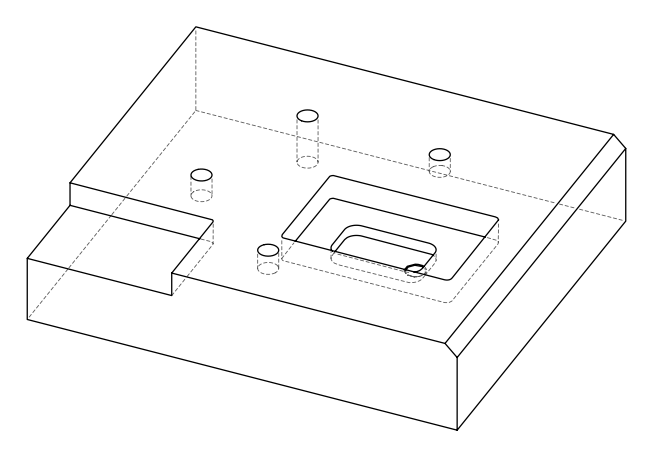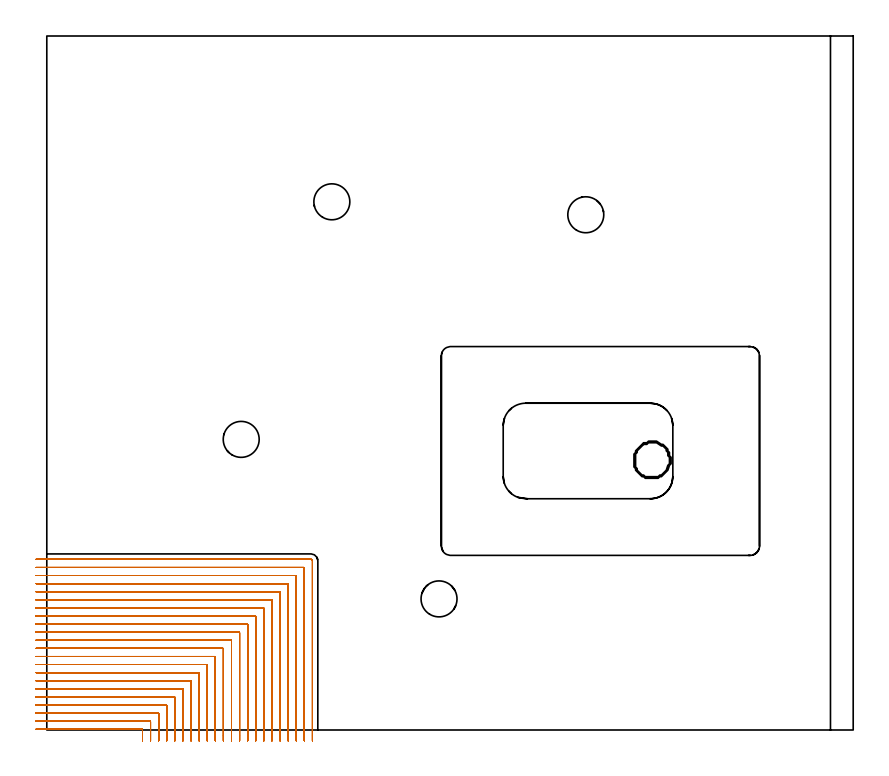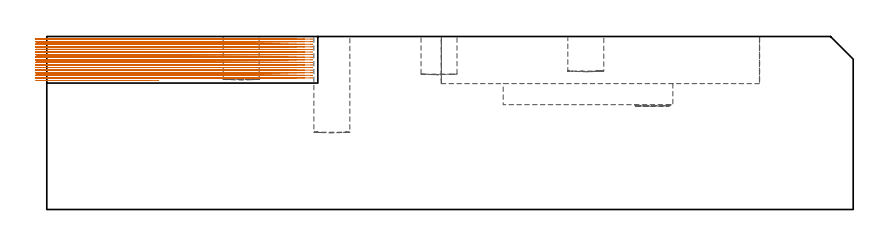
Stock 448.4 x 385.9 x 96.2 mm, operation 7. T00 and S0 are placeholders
(PLAN: 9 operations, 4 tool changes, 218.3 min)
(1 INDEXABLE_INSERT_DRILL_BLIND_HOLE_FROM_SOLID | STEP1POCKET | NXT0302_011 | 0.09 min | 6073 mm3)
(2 INDEXABLE_INSERT_DRILL_BLIND_HOLE_FROM_SOLID_1 | STEP1POCKET_1 | NXT0302_011 | 0.22 min | 16738 mm3)
(3 INDEXABLE_INSERT_DRILL_BLIND_HOLE_FROM_SOLID_2 | STEP1POCKET_2 | NXT0302_011 | 0.11 min | 7517 mm3)
(4 INDEXABLE_INSERT_DRILL_BLIND_HOLE_FROM_SOLID_3 | STEP1POCKET_3 | NXT0302_011 | 0.09 min | 6605 mm3)
(5 INDEXABLE_INSERT_DRILL_BLIND_HOLE_FROM_SOLID_4 | STEP1POCKET_4 | NXT0302_011 | 0.02 min | 12127 mm3)
(6 AREA_MILL | FG_CHAMFER_SURFACE | UGT0205_001 | 15.67 min | 30631 mm3)
(7 MILL_CORNER_NOTCH_RECTANGULAR | CORNER_NOTCH_RECTANGULAR | NXT0201_008 | Follow Part, ap 1.5, ae 75% | 138.09 min | 382063 mm3)
(8 MILL_RECTANGULAR_POCKET | POCKET_RECTANGULAR_STRAIGHT | NXT0201_013 | Follow Part, ap 2.5, ae 75% | 61.75 min | 529369 mm3)
(9 MILL_RECTANGULAR_POCKET_1 | POCKET_RECTANGULAR_STRAIGHT_1 | UGT0201_106 | Follow Part, ap 6, ae 75% | 2.29 min | 53357 mm3)
(TOOL NXT0302_011 | Index. Insert Drill 20mm [880-D2000L25-05] | D20 PA176 FL100 Z2)
(TOOL UGT0205_001 | Chamfer Mill 20 x 3 x 45 deg. | D20 FL50 Z2)
(TOOL NXT0201_008 | ENDMILL 6mm [2P460-0600-NA 1630] | D6 FL26 Z6)
(TOOL NXT0201_013 | ENDMILL 10mm | D10 FL30 Z4)
(TOOL UGT0201_106 | End Mill 24 mm | D24 FL25 Z2)
(OP 7 MILL_CORNER_NOTCH_RECTANGULAR, part 1 of 2)
G17 G21 G94 G90
T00 M6
G54
G17 G0 G90 X53.2 Y-6. S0 M3
G43 Z106.2 H1
Z94.761
G94 G1 Y-3. F250.
Y0.106 F500.
G3 X52.906 Y0.4 R0.3
G1 X-3.
X-6. F250.
G0 Z106.2
X57.7 Y-6.
Z94.761
G1 Y-3.
Y4.606 F500.
G3 X57.406 Y4.9 R0.3
G1 X-3.
X-6. F250.
G0 Z106.2
X62.2 Y-6.
Z94.761
G1 Y-3.
Y9.106 F500.
G3 X61.906 Y9.4 R0.3
G1 X-3.
X-6. F250.
G0 Z106.2
X66.7 Y-6.
Z94.761
G1 Y-3.
Y13.606 F500.
G3 X66.406 Y13.9 R0.3
G1 X-3.
X-6. F250.
G0 Z106.2
X71.2 Y-6.
Z94.761
G1 Y-3.
Y18.106 F500.
G3 X70.906 Y18.4 R0.3
G1 X-3.
X-6. F250.
G0 Z106.2
X75.7 Y-6.
Z94.761
G1 Y-3.
Y22.605 F500.
G3 X75.405 Y22.9 R0.3
G1 X-3.
X-6. F250.
G0 Z106.2
X80.2 Y-6.
Z94.761
G1 Y-3.
Y27.105 F500.
G3 X79.905 Y27.4 R0.3
G1 X-3.
X-6. F250.
G0 Z106.2
X84.7 Y-6.
Z94.761
G1 Y-3.
Y31.605 F500.
G3 X84.405 Y31.9 R0.3
G1 X-3.
X-6. F250.
G0 Z106.2
X89.2 Y-6.
Z94.761
G1 Y-3.
Y36.105 F500.
G3 X88.905 Y36.4 R0.3
G1 X-3.
X-6. F250.
G0 Z106.2
X93.7 Y-6.
Z94.761
G1 Y-3.
Y40.605 F500.
G3 X93.405 Y40.9 R0.3
G1 X-3.
X-6. F250.
G0 Z106.2
X98.2 Y-6.
Z94.761
G1 Y-3.
Y45.105 F500.
G3 X97.905 Y45.4 R0.3
G1 X-3.
X-6. F250.
G0 Z106.2
X102.7 Y-6.
Z94.761
G1 Y-3.
Y49.604 F500.
G3 X102.404 Y49.9 R0.3
G1 X-3.
X-6. F250.
G0 Z106.2
X107.2 Y-6.
Z94.761
G1 Y-3.
Y54.104 F500.
G3 X106.904 Y54.4 R0.3
G1 X-3.
X-6. F250.
G0 Z106.2
X111.7 Y-6.
Z94.761
G1 Y-3.
Y58.604 F500.
G3 X111.404 Y58.9 R0.3
G1 X-3.
X-6. F250.
G0 Z106.2
X116.2 Y-6.
Z94.761
G1 Y-3.
Y63.104 F500.
G3 X115.904 Y63.4 R0.3
G1 X-3.
X-6. F250.
G0 Z106.2
X120.7 Y-6.
Z94.761
G1 Y-3.
Y67.604 F500.
G3 X120.404 Y67.9 R0.3
G1 X-3.
X-6. F250.
G0 Z106.2
X125.2 Y-6.
Z94.761
G1 Y-3.
Y72.103 F500.
G3 X124.903 Y72.4 R0.3
G1 X-3.
X-6. F250.
G0 Z106.2
X129.7 Y-6.
Z94.761
G1 Y-3.
Y76.603 F500.
G3 X129.403 Y76.9 R0.3
G1 X-3.
X-6. F250.
G0 Z106.2
X134.2 Y-6.
Z94.761
G1 Y-3.
Y81.103 F500.
G3 X133.903 Y81.4 R0.3
G1 X-3.
X-6. F250.
G0 Z106.2
X138.7 Y-6.
Z94.761
G1 Y-3.
Y85.603 F500.
G3 X138.403 Y85.9 R0.3
G1 X-3.
X-6. F250.
G0 Z106.2
X143.2 Y-6.
Z94.761
G1 Y-3.
Y90.103 F500.
G3 X142.903 Y90.4 R0.3
G1 X-3.
X-6. F250.
G0 Z106.2
X147.7 Y-6.
Z94.761
G1 Y-3.
Y94.1 F500.
G3 X146.9 Y94.9 R0.8
G1 X-3.
X-6. F250.
G0 Z106.2
X53.2 Y-6.
Z93.322
G1 Y-3.
Y0.106 F500.
G3 X52.906 Y0.4 R0.3
G1 X-3.
X-6. F250.
G0 Z106.2
X57.7 Y-6.
Z93.322
G1 Y-3.
Y4.606 F500.
G3 X57.406 Y4.9 R0.3
G1 X-3.
X-6. F250.
G0 Z106.2
X62.2 Y-6.
Z93.322
G1 Y-3.
Y9.106 F500.
G3 X61.906 Y9.4 R0.3
G1 X-3.
X-6. F250.
G0 Z106.2
X66.7 Y-6.
Z93.322
G1 Y-3.
Y13.606 F500.
G3 X66.406 Y13.9 R0.3
G1 X-3.
X-6. F250.
G0 Z106.2
X71.2 Y-6.
Z93.322
G1 Y-3.
Y18.106 F500.
G3 X70.906 Y18.4 R0.3
G1 X-3.
X-6. F250.
G0 Z106.2
X75.7 Y-6.
Z93.322
G1 Y-3.
Y22.605 F500.
G3 X75.405 Y22.9 R0.3
G1 X-3.
X-6. F250.
G0 Z106.2
X80.2 Y-6.
Z93.322
G1 Y-3.
Y27.105 F500.
G3 X79.905 Y27.4 R0.3
G1 X-3.
X-6. F250.
G0 Z106.2
X84.7 Y-6.
Z93.322
G1 Y-3.
Y31.605 F500.
G3 X84.405 Y31.9 R0.3
G1 X-3.
X-6. F250.
G0 Z106.2
X89.2 Y-6.
Z93.322
G1 Y-3.
Y36.105 F500.
G3 X88.905 Y36.4 R0.3
G1 X-3.
X-6. F250.
G0 Z106.2
X93.7 Y-6.
Z93.322
G1 Y-3.
Y40.605 F500.
G3 X93.405 Y40.9 R0.3
G1 X-3.
X-6. F250.
G0 Z106.2
X98.2 Y-6.
Z93.322
G1 Y-3.
Y45.105 F500.
G3 X97.905 Y45.4 R0.3
G1 X-3.
X-6. F250.
G0 Z106.2
X102.7 Y-6.
Z93.322
G1 Y-3.
Y49.604 F500.
G3 X102.404 Y49.9 R0.3
G1 X-3.
X-6. F250.
G0 Z106.2
X107.2 Y-6.
Z93.322
G1 Y-3.
Y54.104 F500.
G3 X106.904 Y54.4 R0.3
G1 X-3.
X-6. F250.
G0 Z106.2
X111.7 Y-6.
Z93.322
G1 Y-3.
Y58.604 F500.
G3 X111.404 Y58.9 R0.3
G1 X-3.
X-6. F250.
G0 Z106.2
X116.2 Y-6.
Z93.322
G1 Y-3.
Y63.104 F500.
G3 X115.904 Y63.4 R0.3
G1 X-3.
X-6. F250.
G0 Z106.2
X120.7 Y-6.
Z93.322
G1 Y-3.
Y67.604 F500.
G3 X120.404 Y67.9 R0.3
G1 X-3.
X-6. F250.
G0 Z106.2
X125.2 Y-6.
Z93.322
G1 Y-3.
Y72.103 F500.
G3 X124.903 Y72.4 R0.3
G1 X-3.
X-6. F250.
G0 Z106.2
X129.7 Y-6.
Z93.322
G1 Y-3.
Y76.603 F500.
G3 X129.403 Y76.9 R0.3
G1 X-3.
X-6. F250.
G0 Z106.2
X134.2 Y-6.
Z93.322
G1 Y-3.
Y81.103 F500.
G3 X133.903 Y81.4 R0.3
G1 X-3.
X-6. F250.
G0 Z106.2
X138.7 Y-6.
Z93.322
G1 Y-3.
Y85.603 F500.
G3 X138.403 Y85.9 R0.3
G1 X-3.
X-6. F250.
G0 Z106.2
X143.2 Y-6.
Z93.322
G1 Y-3.
Y90.103 F500.
G3 X142.903 Y90.4 R0.3
G1 X-3.
X-6. F250.
G0 Z106.2
X147.7 Y-6.
Z93.322
G1 Y-3.
Y94.1 F500.
G3 X146.9 Y94.9 R0.8
G1 X-3.
X-6. F250.
G0 Z106.2
X53.2 Y-6.
Z91.883
G1 Y-3.
Y0.106 F500.
G3 X52.906 Y0.4 R0.3
G1 X-3.
X-6. F250.
G0 Z106.2
X57.7 Y-6.
Z91.883
G1 Y-3.
Y4.606 F500.
G3 X57.406 Y4.9 R0.3
G1 X-3.
X-6. F250.
G0 Z106.2
X62.2 Y-6.
Z91.883
G1 Y-3.
Y9.106 F500.
G3 X61.906 Y9.4 R0.3
G1 X-3.
X-6. F250.
G0 Z106.2
X66.7 Y-6.
Z91.883
G1 Y-3.
Y13.606 F500.
G3 X66.406 Y13.9 R0.3
G1 X-3.
X-6. F250.
G0 Z106.2
X71.2 Y-6.
Z91.883
G1 Y-3.
Y18.106 F500.
G3 X70.906 Y18.4 R0.3
G1 X-3.
X-6. F250.
G0 Z106.2
X75.7 Y-6.
Z91.883
G1 Y-3.
Y22.605 F500.
G3 X75.405 Y22.9 R0.3
G1 X-3.
X-6. F250.
G0 Z106.2
X80.2 Y-6.
Z91.883
G1 Y-3.
Y27.105 F500.
G3 X79.905 Y27.4 R0.3
G1 X-3.
X-6. F250.
G0 Z106.2
X84.7 Y-6.
Z91.883
G1 Y-3.
Y31.605 F500.
G3 X84.405 Y31.9 R0.3
G1 X-3.
X-6. F250.
G0 Z106.2
X89.2 Y-6.
Z91.883
G1 Y-3.
Y36.105 F500.
G3 X88.905 Y36.4 R0.3
G1 X-3.
X-6. F250.
G0 Z106.2
X93.7 Y-6.
Z91.883
G1 Y-3.
Y40.605 F500.
G3 X93.405 Y40.9 R0.3
G1 X-3.
X-6. F250.
G0 Z106.2
X98.2 Y-6.
Z91.883
G1 Y-3.
Y45.105 F500.
G3 X97.905 Y45.4 R0.3
G1 X-3.
X-6. F250.
G0 Z106.2
X102.7 Y-6.
Z91.883
G1 Y-3.
Y49.604 F500.
G3 X102.404 Y49.9 R0.3
G1 X-3.
X-6. F250.
G0 Z106.2
X107.2 Y-6.
Z91.883
G1 Y-3.
Y54.104 F500.
G3 X106.904 Y54.4 R0.3
G1 X-3.
X-6. F250.
G0 Z106.2
X111.7 Y-6.
Z91.883
G1 Y-3.
Y58.604 F500.
G3 X111.404 Y58.9 R0.3
G1 X-3.
X-6. F250.
G0 Z106.2
X116.2 Y-6.
Z91.883
G1 Y-3.
Y63.104 F500.
G3 X115.904 Y63.4 R0.3
G1 X-3.
X-6. F250.
G0 Z106.2
X120.7 Y-6.
Z91.883
G1 Y-3.
Y67.604 F500.
G3 X120.404 Y67.9 R0.3
G1 X-3.
X-6. F250.
G0 Z106.2
X125.2 Y-6.
Z91.883
G1 Y-3.
Y72.103 F500.
G3 X124.903 Y72.4 R0.3
G1 X-3.
X-6. F250.
G0 Z106.2
X129.7 Y-6.
Z91.883
G1 Y-3.
Y76.603 F500.
G3 X129.403 Y76.9 R0.3
G1 X-3.
X-6. F250.
G0 Z106.2
X134.2 Y-6.
Z91.883
G1 Y-3.
Y81.103 F500.
G3 X133.903 Y81.4 R0.3
G1 X-3.
X-6. F250.
G0 Z106.2
X138.7 Y-6.
Z91.883
G1 Y-3.
Y85.603 F500.
G3 X138.403 Y85.9 R0.3
G1 X-3.
X-6. F250.
G0 Z106.2
X143.2 Y-6.
Z91.883
G1 Y-3.
Y90.103 F500.
G3 X142.903 Y90.4 R0.3
G1 X-3.
X-6. F250.
G0 Z106.2
X147.7 Y-6.
Z91.883
G1 Y-3.
Y94.1 F500.
G3 X146.9 Y94.9 R0.8
G1 X-3.
X-6. F250.
G0 Z106.2
X53.2 Y-6.
Z90.444
G1 Y-3.
Y0.106 F500.
G3 X52.906 Y0.4 R0.3
G1 X-3.
X-6. F250.
G0 Z106.2
X57.7 Y-6.
Z90.444
G1 Y-3.
Y4.606 F500.
G3 X57.406 Y4.9 R0.3
G1 X-3.
X-6. F250.
G0 Z106.2
X62.2 Y-6.
Z90.444
G1 Y-3.
Y9.106 F500.
G3 X61.906 Y9.4 R0.3
G1 X-3.
X-6. F250.
G0 Z106.2
X66.7 Y-6.
Z90.444
G1 Y-3.
Y13.606 F500.
G3 X66.406 Y13.9 R0.3
G1 X-3.
X-6. F250.
G0 Z106.2
X71.2 Y-6.
Z90.444
G1 Y-3.
Y18.106 F500.
G3 X70.906 Y18.4 R0.3
G1 X-3.
X-6. F250.
G0 Z106.2
X75.7 Y-6.
Z90.444
G1 Y-3.
Y22.605 F500.
G3 X75.405 Y22.9 R0.3
G1 X-3.
X-6. F250.
G0 Z106.2
X80.2 Y-6.
Z90.444
G1 Y-3.
Y27.105 F500.
G3 X79.905 Y27.4 R0.3
G1 X-3.
X-6. F250.
G0 Z106.2
X84.7 Y-6.
Z90.444
G1 Y-3.
Y31.605 F500.
G3 X84.405 Y31.9 R0.3
G1 X-3.
X-6. F250.
G0 Z106.2
X89.2 Y-6.
Z90.444
G1 Y-3.
Y36.105 F500.
G3 X88.905 Y36.4 R0.3
G1 X-3.
X-6. F250.
G0 Z106.2
X93.7 Y-6.
Z90.444
G1 Y-3.
Y40.605 F500.
G3 X93.405 Y40.9 R0.3
G1 X-3.
X-6. F250.
G0 Z106.2
X98.2 Y-6.
Z90.444
G1 Y-3.
Y45.105 F500.
G3 X97.905 Y45.4 R0.3
G1 X-3.
X-6. F250.
G0 Z106.2
X102.7 Y-6.
Z90.444
G1 Y-3.
Y49.604 F500.
G3 X102.404 Y49.9 R0.3
G1 X-3.
X-6. F250.
G0 Z106.2
X107.2 Y-6.
Z90.444
G1 Y-3.
Y54.104 F500.
G3 X106.904 Y54.4 R0.3
G1 X-3.
X-6. F250.
G0 Z106.2
X111.7 Y-6.
Z90.444
G1 Y-3.
Y58.604 F500.
G3 X111.404 Y58.9 R0.3
G1 X-3.
X-6. F250.
G0 Z106.2
X116.2 Y-6.
Z90.444
G1 Y-3.
Y63.104 F500.
G3 X115.904 Y63.4 R0.3
G1 X-3.
X-6. F250.
G0 Z106.2
X120.7 Y-6.
Z90.444
G1 Y-3.
Y67.604 F500.
G3 X120.404 Y67.9 R0.3
G1 X-3.
X-6. F250.
G0 Z106.2
X125.2 Y-6.
Z90.444
G1 Y-3.
Y72.103 F500.
G3 X124.903 Y72.4 R0.3
G1 X-3.
X-6. F250.
G0 Z106.2
X129.7 Y-6.
Z90.444
G1 Y-3.
Y76.603 F500.
G3 X129.403 Y76.9 R0.3
G1 X-3.
X-6. F250.
G0 Z106.2
X134.2 Y-6.
Z90.444
G1 Y-3.
Y81.103 F500.
G3 X133.903 Y81.4 R0.3
G1 X-3.
X-6. F250.
G0 Z106.2
X138.7 Y-6.
Z90.444
G1 Y-3.
Y85.603 F500.
G3 X138.403 Y85.9 R0.3
G1 X-3.
X-6. F250.
G0 Z106.2
X143.2 Y-6.
Z90.444
G1 Y-3.
Y90.103 F500.
G3 X142.903 Y90.4 R0.3
G1 X-3.
X-6. F250.
G0 Z106.2
X147.7 Y-6.
Z90.444
G1 Y-3.
Y94.1 F500.
G3 X146.9 Y94.9 R0.8
G1 X-3.
X-6. F250.
G0 Z106.2
X53.2 Y-6.
Z89.005
G1 Y-3.
Y0.106 F500.
G3 X52.906 Y0.4 R0.3
G1 X-3.
X-6. F250.
G0 Z106.2
X57.7 Y-6.
Z89.005
G1 Y-3.
Y4.606 F500.
G3 X57.406 Y4.9 R0.3
G1 X-3.
X-6. F250.
G0 Z106.2
X62.2 Y-6.
Z89.005
G1 Y-3.
Y9.106 F500.
G3 X61.906 Y9.4 R0.3
G1 X-3.
X-6. F250.
G0 Z106.2
X66.7 Y-6.
Z89.005
G1 Y-3.
Y13.606 F500.
G3 X66.406 Y13.9 R0.3
G1 X-3.
X-6. F250.
G0 Z106.2
X71.2 Y-6.
Z89.005
G1 Y-3.
Y18.106 F500.
G3 X70.906 Y18.4 R0.3
G1 X-3.
X-6. F250.
G0 Z106.2
X75.7 Y-6.
Z89.005
G1 Y-3.
Y22.605 F500.
G3 X75.405 Y22.9 R0.3
G1 X-3.
X-6. F250.
G0 Z106.2
X80.2 Y-6.
Z89.005
G1 Y-3.
Y27.105 F500.
G3 X79.905 Y27.4 R0.3
G1 X-3.
X-6. F250.
G0 Z106.2
X84.7 Y-6.
Z89.005
G1 Y-3.
Y31.605 F500.
G3 X84.405 Y31.9 R0.3
G1 X-3.
X-6. F250.
G0 Z106.2
X89.2 Y-6.
Z89.005
G1 Y-3.
Y36.105 F500.
G3 X88.905 Y36.4 R0.3
G1 X-3.
X-6. F250.
G0 Z106.2
X93.7 Y-6.
Z89.005
G1 Y-3.
Y40.605 F500.
G3 X93.405 Y40.9 R0.3
G1 X-3.
X-6. F250.
G0 Z106.2
X98.2 Y-6.
Z89.005
G1 Y-3.
Y45.105 F500.
G3 X97.905 Y45.4 R0.3
G1 X-3.
X-6. F250.
G0 Z106.2
X102.7 Y-6.
Z89.005
G1 Y-3.
Y49.604 F500.
G3 X102.404 Y49.9 R0.3
G1 X-3.
X-6. F250.
G0 Z106.2
X107.2 Y-6.
Z89.005
G1 Y-3.
Y54.104 F500.
G3 X106.904 Y54.4 R0.3
G1 X-3.
X-6. F250.
G0 Z106.2
X111.7 Y-6.
Z89.005
G1 Y-3.
Y58.604 F500.
G3 X111.404 Y58.9 R0.3
G1 X-3.
X-6. F250.
G0 Z106.2
X116.2 Y-6.
Z89.005
G1 Y-3.
Y63.104 F500.
G3 X115.904 Y63.4 R0.3
G1 X-3.
X-6. F250.
G0 Z106.2
X120.7 Y-6.
Z89.005
G1 Y-3.
Y67.604 F500.
G3 X120.404 Y67.9 R0.3
G1 X-3.
X-6. F250.
G0 Z106.2
X125.2 Y-6.
Z89.005
G1 Y-3.
Y72.103 F500.
G3 X124.903 Y72.4 R0.3
G1 X-3.
X-6. F250.
G0 Z106.2
X129.7 Y-6.
Z89.005
G1 Y-3.
Y76.603 F500.
G3 X129.403 Y76.9 R0.3
G1 X-3.
X-6. F250.
G0 Z106.2
X134.2 Y-6.
Z89.005
G1 Y-3.
Y81.103 F500.
G3 X133.903 Y81.4 R0.3
G1 X-3.
X-6. F250.
G0 Z106.2
X138.7 Y-6.
Z89.005
G1 Y-3.
Y85.603 F500.
G3 X138.403 Y85.9 R0.3
G1 X-3.
X-6. F250.
G0 Z106.2
X143.2 Y-6.
Z89.005
G1 Y-3.
Y90.103 F500.
G3 X142.903 Y90.4 R0.3
G1 X-3.
X-6. F250.
G0 Z106.2
X147.7 Y-6.
Z89.005
G1 Y-3.
Y94.1 F500.
G3 X146.9 Y94.9 R0.8
G1 X-3.
X-6. F250.
G0 Z106.2
X53.2 Y-6.
Z87.567
G1 Y-3.
Y0.106 F500.
G3 X52.906 Y0.4 R0.3
G1 X-3.
X-6. F250.
G0 Z106.2
X57.7 Y-6.
Z87.567
G1 Y-3.
Y4.606 F500.
G3 X57.406 Y4.9 R0.3
G1 X-3.
X-6. F250.
G0 Z106.2
X62.2 Y-6.
Z87.567
G1 Y-3.
Y9.106 F500.
G3 X61.906 Y9.4 R0.3
G1 X-3.
X-6. F250.
G0 Z106.2
X66.7 Y-6.
Z87.567
G1 Y-3.
Y13.606 F500.
G3 X66.406 Y13.9 R0.3
G1 X-3.
X-6. F250.
G0 Z106.2
X71.2 Y-6.
Z87.567
G1 Y-3.
Y18.106 F500.
G3 X70.906 Y18.4 R0.3
G1 X-3.
X-6. F250.
G0 Z106.2
X75.7 Y-6.
Z87.567
G1 Y-3.
Y22.605 F500.
G3 X75.405 Y22.9 R0.3
G1 X-3.
X-6. F250.
G0 Z106.2
X80.2 Y-6.
Z87.567
G1 Y-3.
Y27.105 F500.
G3 X79.905 Y27.4 R0.3
G1 X-3.
X-6. F250.
G0 Z106.2
X84.7 Y-6.
Z87.567
G1 Y-3.
Y31.605 F500.
G3 X84.405 Y31.9 R0.3
G1 X-3.
X-6. F250.
G0 Z106.2
X89.2 Y-6.
Z87.567
G1 Y-3.
Y36.105 F500.
G3 X88.905 Y36.4 R0.3
G1 X-3.
X-6. F250.
G0 Z106.2
X93.7 Y-6.
Z87.567
G1 Y-3.
Y40.605 F500.
G3 X93.405 Y40.9 R0.3
G1 X-3.
X-6. F250.
G0 Z106.2
X98.2 Y-6.
Z87.567
G1 Y-3.
Y45.105 F500.
G3 X97.905 Y45.4 R0.3
G1 X-3.
X-6. F250.
G0 Z106.2
X102.7 Y-6.
Z87.567
G1 Y-3.
Y49.604 F500.
G3 X102.404 Y49.9 R0.3
G1 X-3.
X-6. F250.
G0 Z106.2
X107.2 Y-6.
Z87.567
G1 Y-3.
Y54.104 F500.
G3 X106.904 Y54.4 R0.3
G1 X-3.
X-6. F250.
G0 Z106.2
X111.7 Y-6.
Z87.567
G1 Y-3.
Y58.604 F500.
G3 X111.404 Y58.9 R0.3
G1 X-3.
X-6. F250.
G0 Z106.2
X116.2 Y-6.
Z87.567
G1 Y-3.
Y63.104 F500.
G3 X115.904 Y63.4 R0.3
G1 X-3.
X-6. F250.
G0 Z106.2
X120.7 Y-6.
Z87.567
G1 Y-3.
Y67.604 F500.
G3 X120.404 Y67.9 R0.3
G1 X-3.
X-6. F250.
G0 Z106.2
X125.2 Y-6.
Z87.567
G1 Y-3.
Y72.103 F500.
G3 X124.903 Y72.4 R0.3
G1 X-3.
X-6. F250.
G0 Z106.2
X129.7 Y-6.
Z87.567
G1 Y-3.
Y76.603 F500.
G3 X129.403 Y76.9 R0.3
G1 X-3.
X-6. F250.
G0 Z106.2
X134.2 Y-6.
Z87.567
G1 Y-3.
Y81.103 F500.
G3 X133.903 Y81.4 R0.3
G1 X-3.
X-6. F250.
G0 Z106.2
X138.7 Y-6.
Z87.567
G1 Y-3.
Y85.603 F500.
G3 X138.403 Y85.9 R0.3
G1 X-3.
X-6. F250.
G0 Z106.2
X143.2 Y-6.
Z87.567
G1 Y-3.
Y90.103 F500.
G3 X142.903 Y90.4 R0.3
G1 X-3.
X-6. F250.
G0 Z106.2
X147.7 Y-6.
Z87.567
G1 Y-3.
Y94.1 F500.
G3 X146.9 Y94.9 R0.8
G1 X-3.
X-6. F250.
G0 Z106.2
X53.2 Y-6.
Z86.128
G1 Y-3.
Y0.106 F500.
G3 X52.906 Y0.4 R0.3
G1 X-3.
X-6. F250.
G0 Z106.2
X57.7 Y-6.
Z86.128
G1 Y-3.
Y4.606 F500.
G3 X57.406 Y4.9 R0.3
G1 X-3.
X-6. F250.
G0 Z106.2
X62.2 Y-6.
Z86.128
G1 Y-3.
Y9.106 F500.
G3 X61.906 Y9.4 R0.3
G1 X-3.
X-6. F250.
G0 Z106.2
X66.7 Y-6.
Z86.128
G1 Y-3.
Y13.606 F500.
G3 X66.406 Y13.9 R0.3
G1 X-3.
X-6. F250.
G0 Z106.2
X71.2 Y-6.
Z86.128
G1 Y-3.
Y18.106 F500.
G3 X70.906 Y18.4 R0.3
G1 X-3.
X-6. F250.
G0 Z106.2
X75.7 Y-6.
Z86.128
G1 Y-3.
Y22.605 F500.
G3 X75.405 Y22.9 R0.3
G1 X-3.
X-6. F250.
G0 Z106.2
X80.2 Y-6.
Z86.128
G1 Y-3.
Y27.105 F500.
G3 X79.905 Y27.4 R0.3
G1 X-3.
X-6. F250.
G0 Z106.2
X84.7 Y-6.
Z86.128
G1 Y-3.
Y31.605 F500.
G3 X84.405 Y31.9 R0.3
G1 X-3.
X-6. F250.
G0 Z106.2
X89.2 Y-6.
Z86.128
G1 Y-3.
Y36.105 F500.
G3 X88.905 Y36.4 R0.3
G1 X-3.
X-6. F250.
G0 Z106.2
X93.7 Y-6.
Z86.128
G1 Y-3.
Y40.605 F500.
G3 X93.405 Y40.9 R0.3
G1 X-3.
X-6. F250.
G0 Z106.2
X98.2 Y-6.
Z86.128
G1 Y-3.
Y45.105 F500.
G3 X97.905 Y45.4 R0.3
G1 X-3.
X-6. F250.
G0 Z106.2
X102.7 Y-6.
Z86.128
G1 Y-3.
Y49.604 F500.
G3 X102.404 Y49.9 R0.3
G1 X-3.
X-6. F250.
G0 Z106.2
X107.2 Y-6.
Z86.128
G1 Y-3.
Y54.104 F500.
G3 X106.904 Y54.4 R0.3
G1 X-3.
X-6. F250.
G0 Z106.2
X111.7 Y-6.
Z86.128
G1 Y-3.
Y58.604 F500.
G3 X111.404 Y58.9 R0.3
G1 X-3.
X-6. F250.
G0 Z106.2
X116.2 Y-6.
Z86.128
G1 Y-3.
Y63.104 F500.
G3 X115.904 Y63.4 R0.3
G1 X-3.
X-6. F250.
G0 Z106.2
X120.7 Y-6.
Z86.128
G1 Y-3.
Y67.604 F500.
G3 X120.404 Y67.9 R0.3
G1 X-3.
X-6. F250.
G0 Z106.2
X125.2 Y-6.
Z86.128
G1 Y-3.
Y72.103 F500.
G3 X124.903 Y72.4 R0.3
G1 X-3.
X-6. F250.
G0 Z106.2
X129.7 Y-6.
Z86.128
G1 Y-3.
Y76.603 F500.
G3 X129.403 Y76.9 R0.3
G1 X-3.
X-6. F250.
G0 Z106.2
X134.2 Y-6.
Z86.128
G1 Y-3.
Y81.103 F500.
G3 X133.903 Y81.4 R0.3
G1 X-3.
X-6. F250.
G0 Z106.2
X138.7 Y-6.
Z86.128
G1 Y-3.
Y85.603 F500.
G3 X138.403 Y85.9 R0.3
G1 X-3.
X-6. F250.
G0 Z106.2
X143.2 Y-6.
Z86.128
G1 Y-3.
Y90.103 F500.
G3 X142.903 Y90.4 R0.3
G1 X-3.
X-6. F250.
G0 Z106.2
X147.7 Y-6.
Z86.128
G1 Y-3.
Y94.1 F500.
G3 X146.9 Y94.9 R0.8
G1 X-3.
X-6. F250.
G0 Z106.2
X53.2 Y-6.
Z84.689
G1 Y-3.
Y0.106 F500.
G3 X52.906 Y0.4 R0.3
G1 X-3.
X-6. F250.
G0 Z106.2
X57.7 Y-6.
Z84.689
G1 Y-3.
Y4.606 F500.
G3 X57.406 Y4.9 R0.3
G1 X-3.
X-6. F250.
G0 Z106.2
X62.2 Y-6.
Z84.689
G1 Y-3.
Y9.106 F500.
G3 X61.906 Y9.4 R0.3
G1 X-3.
X-6. F250.
G0 Z106.2
X66.7 Y-6.
Z84.689
G1 Y-3.
Y13.606 F500.
G3 X66.406 Y13.9 R0.3
G1 X-3.
X-6. F250.
G0 Z106.2
X71.2 Y-6.
Z84.689
G1 Y-3.
Y18.106 F500.
G3 X70.906 Y18.4 R0.3
G1 X-3.
X-6. F250.
G0 Z106.2
X75.7 Y-6.
Z84.689
G1 Y-3.
Y22.605 F500.
G3 X75.405 Y22.9 R0.3
G1 X-3.
X-6. F250.
G0 Z106.2
X80.2 Y-6.
Z84.689
G1 Y-3.
Y27.105 F500.
G3 X79.905 Y27.4 R0.3
G1 X-3.
X-6. F250.
G0 Z106.2
X84.7 Y-6.
Z84.689
G1 Y-3.
Y31.605 F500.
G3 X84.405 Y31.9 R0.3
G1 X-3.
X-6. F250.
G0 Z106.2
X89.2 Y-6.
Z84.689
G1 Y-3.
Y36.105 F500.
G3 X88.905 Y36.4 R0.3
G1 X-3.
X-6. F250.
G0 Z106.2
X93.7 Y-6.
Z84.689
G1 Y-3.
Y40.605 F500.
G3 X93.405 Y40.9 R0.3
G1 X-3.
X-6. F250.
G0 Z106.2
X98.2 Y-6.
Z84.689
G1 Y-3.
Y45.105 F500.
G3 X97.905 Y45.4 R0.3
G1 X-3.
X-6. F250.
G0 Z106.2
X102.7 Y-6.
Z84.689
G1 Y-3.
Y49.604 F500.
G3 X102.404 Y49.9 R0.3
G1 X-3.
X-6. F250.
G0 Z106.2
X107.2 Y-6.
Z84.689
G1 Y-3.
Y54.104 F500.
G3 X106.904 Y54.4 R0.3
G1 X-3.
X-6. F250.
G0 Z106.2
X111.7 Y-6.
Z84.689
G1 Y-3.
Y58.604 F500.
G3 X111.404 Y58.9 R0.3
G1 X-3.
X-6. F250.
G0 Z106.2
X116.2 Y-6.
Z84.689
G1 Y-3.
Y63.104 F500.
G3 X115.904 Y63.4 R0.3
G1 X-3.
X-6. F250.
G0 Z106.2
X120.7 Y-6.
Z84.689
G1 Y-3.
Y67.604 F500.
G3 X120.404 Y67.9 R0.3
G1 X-3.
X-6. F250.
G0 Z106.2
X125.2 Y-6.
Z84.689
G1 Y-3.
Y72.103 F500.
G3 X124.903 Y72.4 R0.3
G1 X-3.
X-6. F250.
G0 Z106.2
X129.7 Y-6.
Z84.689
G1 Y-3.
Y76.603 F500.
G3 X129.403 Y76.9 R0.3
G1 X-3.
X-6. F250.
G0 Z106.2
X134.2 Y-6.
Z84.689
G1 Y-3.
Y81.103 F500.
G3 X133.903 Y81.4 R0.3
G1 X-3.
X-6. F250.
G0 Z106.2
X138.7 Y-6.
Z84.689
G1 Y-3.
Y85.603 F500.
G3 X138.403 Y85.9 R0.3
G1 X-3.
X-6. F250.
G0 Z106.2
X143.2 Y-6.
Z84.689
G1 Y-3.
Y90.103 F500.
G3 X142.903 Y90.4 R0.3
G1 X-3.
X-6. F250.
G0 Z106.2
X147.7 Y-6.
Z84.689
G1 Y-3.
Y94.1 F500.
G3 X146.9 Y94.9 R0.8
G1 X-3.
X-6. F250.
G0 Z106.2
X53.2 Y-6.
Z83.25
G1 Y-3.
Y0.106 F500.
G3 X52.906 Y0.4 R0.3
G1 X-3.
X-6. F250.
G0 Z106.2
X57.7 Y-6.
Z83.25
G1 Y-3.
Y4.606 F500.
G3 X57.406 Y4.9 R0.3
G1 X-3.
X-6. F250.
G0 Z106.2
X62.2 Y-6.
Z83.25
G1 Y-3.
Y9.106 F500.
G3 X61.906 Y9.4 R0.3
G1 X-3.
X-6. F250.
G0 Z106.2
X66.7 Y-6.
Z83.25
G1 Y-3.
Y13.606 F500.
G3 X66.406 Y13.9 R0.3
G1 X-3.
X-6. F250.
G0 Z106.2
X71.2 Y-6.
Z83.25
G1 Y-3.
Y18.106 F500.
G3 X70.906 Y18.4 R0.3
G1 X-3.
X-6. F250.
G0 Z106.2
X75.7 Y-6.
Z83.25
G1 Y-3.
Y22.605 F500.
G3 X75.405 Y22.9 R0.3
G1 X-3.
X-6. F250.
G0 Z106.2
X80.2 Y-6.
Z83.25
G1 Y-3.
Y27.105 F500.
G3 X79.905 Y27.4 R0.3
G1 X-3.
X-6. F250.
G0 Z106.2
X84.7 Y-6.
Z83.25
G1 Y-3.
Y31.605 F500.
G3 X84.405 Y31.9 R0.3
G1 X-3.
X-6. F250.
G0 Z106.2
X89.2 Y-6.
Z83.25
G1 Y-3.
Y36.105 F500.
G3 X88.905 Y36.4 R0.3
G1 X-3.
X-6. F250.
G0 Z106.2
X93.7 Y-6.
Z83.25
G1 Y-3.
Y40.605 F500.
G3 X93.405 Y40.9 R0.3
G1 X-3.
X-6. F250.
G0 Z106.2
X98.2 Y-6.
Z83.25
G1 Y-3.
Y45.105 F500.
G3 X97.905 Y45.4 R0.3
G1 X-3.
X-6. F250.
G0 Z106.2
X102.7 Y-6.
Z83.25
G1 Y-3.
Y49.604 F500.
G3 X102.404 Y49.9 R0.3
G1 X-3.
X-6. F250.
G0 Z106.2
X107.2 Y-6.
Z83.25
G1 Y-3.
Y54.104 F500.
G3 X106.904 Y54.4 R0.3
G1 X-3.
X-6. F250.
G0 Z106.2
X111.7 Y-6.
Z83.25
G1 Y-3.
Y58.604 F500.
G3 X111.404 Y58.9 R0.3
G1 X-3.
X-6. F250.
G0 Z106.2
X116.2 Y-6.
Z83.25
G1 Y-3.
Y63.104 F500.
G3 X115.904 Y63.4 R0.3
G1 X-3.
X-6. F250.
G0 Z106.2
X120.7 Y-6.
Z83.25
G1 Y-3.
Y67.604 F500.
G3 X120.404 Y67.9 R0.3
G1 X-3.
X-6. F250.
G0 Z106.2
X125.2 Y-6.
Z83.25
G1 Y-3.
Y72.103 F500.
G3 X124.903 Y72.4 R0.3
G1 X-3.
X-6. F250.
G0 Z106.2
X129.7 Y-6.
Z83.25
G1 Y-3.
Y76.603 F500.
G3 X129.403 Y76.9 R0.3
G1 X-3.
X-6. F250.
G0 Z106.2
X134.2 Y-6.
Z83.25
G1 Y-3.
Y81.103 F500.
G3 X133.903 Y81.4 R0.3
G1 X-3.
X-6. F250.
G0 Z106.2
X138.7 Y-6.
Z83.25
G1 Y-3.
Y85.603 F500.
G3 X138.403 Y85.9 R0.3
G1 X-3.
X-6. F250.
G0 Z106.2
X143.2 Y-6.
Z83.25
G1 Y-3.
Y90.103 F500.
G3 X142.903 Y90.4 R0.3
G1 X-3.
X-6. F250.
G0 Z106.2
X147.7 Y-6.
Z83.25
G1 Y-3.
Y94.1 F500.
G3 X146.9 Y94.9 R0.8
G1 X-3.
X-6. F250.
G0 Z106.2
X53.2 Y-6.
Z81.811
G1 Y-3.
Y0.106 F500.
G3 X52.906 Y0.4 R0.3
G1 X-3.
X-6. F250.
G0 Z106.2
X57.7 Y-6.
Z81.811
G1 Y-3.
Y4.606 F500.
G3 X57.406 Y4.9 R0.3
G1 X-3.
X-6. F250.
G0 Z106.2
X62.2 Y-6.
Z81.811
G1 Y-3.
Y9.106 F500.
G3 X61.906 Y9.4 R0.3
G1 X-3.
X-6. F250.
G0 Z106.2
X66.7 Y-6.
Z81.811
G1 Y-3.
Y13.606 F500.
G3 X66.406 Y13.9 R0.3
G1 X-3.
X-6. F250.
G0 Z106.2
X71.2 Y-6.
Z81.811
G1 Y-3.
Y18.106 F500.
G3 X70.906 Y18.4 R0.3
G1 X-3.
X-6. F250.
G0 Z106.2
X75.7 Y-6.
Z81.811
G1 Y-3.
Y22.605 F500.
G3 X75.405 Y22.9 R0.3
G1 X-3.
X-6. F250.
G0 Z106.2
X80.2 Y-6.
Z81.811
G1 Y-3.
Y27.105 F500.
G3 X79.905 Y27.4 R0.3
G1 X-3.
X-6. F250.
G0 Z106.2
X84.7 Y-6.
Z81.811
G1 Y-3.
Y31.605 F500.
G3 X84.405 Y31.9 R0.3
G1 X-3.
X-6. F250.
G0 Z106.2
X89.2 Y-6.
Z81.811
G1 Y-3.
Y36.105 F500.
G3 X88.905 Y36.4 R0.3
G1 X-3.
X-6. F250.
G0 Z106.2
X93.7 Y-6.
Z81.811
G1 Y-3.
Y40.605 F500.
G3 X93.405 Y40.9 R0.3
G1 X-3.
X-6. F250.
G0 Z106.2
X98.2 Y-6.
Z81.811
G1 Y-3.
Y45.105 F500.
G3 X97.905 Y45.4 R0.3
G1 X-3.
X-6. F250.
G0 Z106.2
X102.7 Y-6.
Z81.811
G1 Y-3.
Y49.604 F500.
G3 X102.404 Y49.9 R0.3
G1 X-3.
X-6. F250.
G0 Z106.2
X107.2 Y-6.
Z81.811
G1 Y-3.
Y54.104 F500.
G3 X106.904 Y54.4 R0.3
G1 X-3.
X-6. F250.
G0 Z106.2
X111.7 Y-6.
Z81.811
G1 Y-3.
Y58.604 F500.
G3 X111.404 Y58.9 R0.3
G1 X-3.
X-6. F250.
G0 Z106.2
X116.2 Y-6.
Z81.811
G1 Y-3.
Y63.104 F500.
G3 X115.904 Y63.4 R0.3
G1 X-3.
X-6. F250.
G0 Z106.2
X120.7 Y-6.
Z81.811
G1 Y-3.
Y67.604 F500.
G3 X120.404 Y67.9 R0.3
G1 X-3.
X-6. F250.
G0 Z106.2
X125.2 Y-6.
Z81.811
G1 Y-3.
Y72.103 F500.
G3 X124.903 Y72.4 R0.3
G1 X-3.
X-6. F250.
G0 Z106.2
X129.7 Y-6.
Z81.811
G1 Y-3.
Y76.603 F500.
G3 X129.403 Y76.9 R0.3
G1 X-3.
X-6. F250.
G0 Z106.2
X134.2 Y-6.
Z81.811
G1 Y-3.
Y81.103 F500.
G3 X133.903 Y81.4 R0.3
G1 X-3.
X-6. F250.
G0 Z106.2
X138.7 Y-6.
Z81.811
G1 Y-3.
Y85.603 F500.
G3 X138.403 Y85.9 R0.3
G1 X-3.
X-6. F250.
G0 Z106.2
X143.2 Y-6.
Z81.811
G1 Y-3.
Y90.103 F500.
G3 X142.903 Y90.4 R0.3
G1 X-3.
X-6. F250.
G0 Z106.2
X147.7 Y-6.
Z81.811
G1 Y-3.
Y94.1 F500.
G3 X146.9 Y94.9 R0.8
G1 X-3.
X-6. F250.
G0 Z106.2
X53.2 Y-6.
Z80.372
G1 Y-3.
Y0.106 F500.
G3 X52.906 Y0.4 R0.3
G1 X-3.
X-6. F250.
G0 Z106.2
X57.7 Y-6.
Z80.372
G1 Y-3.
Y4.606 F500.
G3 X57.406 Y4.9 R0.3
G1 X-3.
X-6. F250.
G0 Z106.2
X62.2 Y-6.
Z80.372
G1 Y-3.
Y9.106 F500.
G3 X61.906 Y9.4 R0.3
G1 X-3.
X-6. F250.
G0 Z106.2
X66.7 Y-6.
Z80.372
G1 Y-3.
Y13.606 F500.
G3 X66.406 Y13.9 R0.3
G1 X-3.
X-6. F250.
G0 Z106.2
X71.2 Y-6.
Z80.372
G1 Y-3.
Y18.106 F500.
G3 X70.906 Y18.4 R0.3
G1 X-3.
X-6. F250.
G0 Z106.2
X75.7 Y-6.
Z80.372
G1 Y-3.
Y22.605 F500.
G3 X75.405 Y22.9 R0.3
G1 X-3.
X-6. F250.
G0 Z106.2
X80.2 Y-6.
Z80.372
G1 Y-3.
Y27.105 F500.
G3 X79.905 Y27.4 R0.3
G1 X-3.
X-6. F250.
G0 Z106.2
X84.7 Y-6.
Z80.372
G1 Y-3.
Y31.605 F500.
G3 X84.405 Y31.9 R0.3
G1 X-3.
X-6. F250.
G0 Z106.2
X89.2 Y-6.
Z80.372
G1 Y-3.
Y36.105 F500.
G3 X88.905 Y36.4 R0.3
G1 X-3.
X-6. F250.
G0 Z106.2
X93.7 Y-6.
Z80.372
G1 Y-3.
Y40.605 F500.
G3 X93.405 Y40.9 R0.3
G1 X-3.
X-6. F250.
G0 Z106.2
X98.2 Y-6.
Z80.372
G1 Y-3.
Y45.105 F500.
G3 X97.905 Y45.4 R0.3
G1 X-3.
X-6. F250.
G0 Z106.2
X102.7 Y-6.
Z80.372
G1 Y-3.
Y49.604 F500.
G3 X102.404 Y49.9 R0.3
G1 X-3.
X-6. F250.
G0 Z106.2
X107.2 Y-6.
Z80.372
G1 Y-3.
Y54.104 F500.
G3 X106.904 Y54.4 R0.3
G1 X-3.
X-6. F250.
G0 Z106.2
X111.7 Y-6.
Z80.372
G1 Y-3.
Y58.604 F500.
G3 X111.404 Y58.9 R0.3
G1 X-3.
X-6. F250.
G0 Z106.2
X116.2 Y-6.
Z80.372
G1 Y-3.
Y63.104 F500.
G3 X115.904 Y63.4 R0.3
G1 X-3.
X-6. F250.
G0 Z106.2
X120.7 Y-6.
Z80.372
G1 Y-3.
Y67.604 F500.
G3 X120.404 Y67.9 R0.3
G1 X-3.
X-6. F250.
G0 Z106.2
X125.2 Y-6.
Z80.372
G1 Y-3.
Y72.103 F500.
G3 X124.903 Y72.4 R0.3
G1 X-3.
X-6. F250.
G0 Z106.2
X129.7 Y-6.
Z80.372
G1 Y-3.
Y76.603 F500.
G3 X129.403 Y76.9 R0.3
G1 X-3.
X-6. F250.
G0 Z106.2
X134.2 Y-6.
Z80.372
G1 Y-3.
Y81.103 F500.
G3 X133.903 Y81.4 R0.3
G1 X-3.
X-6. F250.
G0 Z106.2
X138.7 Y-6.
Z80.372
G1 Y-3.
Y85.603 F500.
G3 X138.403 Y85.9 R0.3
G1 X-3.
X-6. F250.
G0 Z106.2
X143.2 Y-6.
Z80.372
G1 Y-3.
Y90.103 F500.
G3 X142.903 Y90.4 R0.3
G1 X-3.
X-6. F250.
G0 Z106.2
X147.7 Y-6.
Z80.372
G1 Y-3.
Y94.1 F500.
G3 X146.9 Y94.9 R0.8
G1 X-3.
X-6. F250.
G0 Z106.2
X53.2 Y-6.
Z78.933
G1 Y-3.
Y0.106 F500.
G3 X52.906 Y0.4 R0.3
G1 X-3.
X-6. F250.
G0 Z106.2
X57.7 Y-6.
Z78.933
G1 Y-3.
Y4.606 F500.
G3 X57.406 Y4.9 R0.3
G1 X-3.
X-6. F250.
G0 Z106.2
X62.2 Y-6.
Z78.933
G1 Y-3.
Y9.106 F500.
G3 X61.906 Y9.4 R0.3
G1 X-3.
X-6. F250.
G0 Z106.2
X66.7 Y-6.
Z78.933
G1 Y-3.
Y13.606 F500.
G3 X66.406 Y13.9 R0.3
G1 X-3.
X-6. F250.
G0 Z106.2
X71.2 Y-6.
Z78.933
G1 Y-3.
Y18.106 F500.
G3 X70.906 Y18.4 R0.3
G1 X-3.
X-6. F250.
G0 Z106.2
X75.7 Y-6.
Z78.933
G1 Y-3.
Y22.605 F500.
G3 X75.405 Y22.9 R0.3
G1 X-3.
X-6. F250.
G0 Z106.2
X80.2 Y-6.
Z78.933
G1 Y-3.
Y27.105 F500.
G3 X79.905 Y27.4 R0.3
G1 X-3.
X-6. F250.
G0 Z106.2
X84.7 Y-6.
Z78.933
G1 Y-3.
Y31.605 F500.
G3 X84.405 Y31.9 R0.3
G1 X-3.
X-6. F250.
G0 Z106.2
X89.2 Y-6.
Z78.933
G1 Y-3.
Y36.105 F500.
G3 X88.905 Y36.4 R0.3
G1 X-3.
X-6. F250.
G0 Z106.2
X93.7 Y-6.
Z78.933
G1 Y-3.
Y40.605 F500.
G3 X93.405 Y40.9 R0.3
G1 X-3.
X-6. F250.
G0 Z106.2
X98.2 Y-6.
Z78.933
G1 Y-3.
Y45.105 F500.
G3 X97.905 Y45.4 R0.3
G1 X-3.
X-6. F250.
G0 Z106.2
X102.7 Y-6.
Z78.933
G1 Y-3.
Y49.604 F500.
G3 X102.404 Y49.9 R0.3
G1 X-3.
X-6. F250.
G0 Z106.2
X107.2 Y-6.
Z78.933
G1 Y-3.
Y54.104 F500.
G3 X106.904 Y54.4 R0.3
G1 X-3.
X-6. F250.
G0 Z106.2
X111.7 Y-6.
Z78.933
G1 Y-3.
Y58.604 F500.
G3 X111.404 Y58.9 R0.3
G1 X-3.
X-6. F250.
G0 Z106.2
X116.2 Y-6.
Z78.933
G1 Y-3.
Y63.104 F500.
G3 X115.904 Y63.4 R0.3
G1 X-3.
X-6. F250.
G0 Z106.2
X120.7 Y-6.
Z78.933
G1 Y-3.
Y67.604 F500.
G3 X120.404 Y67.9 R0.3
G1 X-3.
X-6. F250.
G0 Z106.2
X125.2 Y-6.
Z78.933
G1 Y-3.
Y72.103 F500.
G3 X124.903 Y72.4 R0.3
G1 X-3.
X-6. F250.
G0 Z106.2
X129.7 Y-6.
Z78.933
G1 Y-3.
Y76.603 F500.
G3 X129.403 Y76.9 R0.3
G1 X-3.
X-6. F250.
G0 Z106.2
X134.2 Y-6.
Z78.933
G1 Y-3.
Y81.103 F500.
G3 X133.903 Y81.4 R0.3
G1 X-3.
X-6. F250.
G0 Z106.2
X138.7 Y-6.
Z78.933
G1 Y-3.
Y85.603 F500.
G3 X138.403 Y85.9 R0.3
G1 X-3.
X-6. F250.
G0 Z106.2
X143.2 Y-6.
Z78.933
G1 Y-3.
Y90.103 F500.
G3 X142.903 Y90.4 R0.3
G1 X-3.
X-6. F250.
G0 Z106.2
X147.7 Y-6.
Z78.933
G1 Y-3.
Y94.1 F500.
G3 X146.9 Y94.9 R0.8
G1 X-3.
X-6. F250.
G0 Z106.2
X53.2 Y-6.
Z77.494
G1 Y-3.
Y0.106 F500.
G3 X52.906 Y0.4 R0.3
G1 X-3.
X-6. F250.
G0 Z106.2
X57.7 Y-6.
Z77.494
G1 Y-3.
Y4.606 F500.
G3 X57.406 Y4.9 R0.3
G1 X-3.
X-6. F250.
G0 Z106.2
X62.2 Y-6.
Z77.494
G1 Y-3.
Y9.106 F500.
G3 X61.906 Y9.4 R0.3
G1 X-3.
X-6. F250.
G0 Z106.2
X66.7 Y-6.
Z77.494
G1 Y-3.
Y13.606 F500.
G3 X66.406 Y13.9 R0.3
G1 X-3.
X-6. F250.
G0 Z106.2
X71.2 Y-6.
Z77.494
G1 Y-3.
Y18.106 F500.
G3 X70.906 Y18.4 R0.3
G1 X-3.
X-6. F250.
G0 Z106.2
X75.7 Y-6.
Z77.494
G1 Y-3.
Y22.605 F500.
G3 X75.405 Y22.9 R0.3
G1 X-3.
X-6. F250.
G0 Z106.2
X80.2 Y-6.
Z77.494
G1 Y-3.
Y27.105 F500.
G3 X79.905 Y27.4 R0.3
G1 X-3.
X-6. F250.
G0 Z106.2
X84.7 Y-6.
Z77.494
G1 Y-3.
Y31.605 F500.
G3 X84.405 Y31.9 R0.3
G1 X-3.
X-6. F250.
G0 Z106.2
X89.2 Y-6.
Z77.494
G1 Y-3.
Y36.105 F500.
G3 X88.905 Y36.4 R0.3
G1 X-3.
X-6. F250.
G0 Z106.2
X93.7 Y-6.
Z77.494
G1 Y-3.
Y40.605 F500.
G3 X93.405 Y40.9 R0.3
G1 X-3.
X-6. F250.
G0 Z106.2
X98.2 Y-6.
Z77.494
G1 Y-3.
Y45.105 F500.
G3 X97.905 Y45.4 R0.3
G1 X-3.
X-6. F250.
G0 Z106.2
X102.7 Y-6.
Z77.494
G1 Y-3.
Y49.604 F500.
G3 X102.404 Y49.9 R0.3
G1 X-3.
X-6. F250.
G0 Z106.2
X107.2 Y-6.
Z77.494
G1 Y-3.
Y54.104 F500.
G3 X106.904 Y54.4 R0.3
G1 X-3.
X-6. F250.
G0 Z106.2
X111.7 Y-6.
Z77.494
G1 Y-3.
Y58.604 F500.
G3 X111.404 Y58.9 R0.3
G1 X-3.
X-6. F250.
G0 Z106.2
X116.2 Y-6.
Z77.494
G1 Y-3.
Y63.104 F500.
G3 X115.904 Y63.4 R0.3
G1 X-3.
X-6. F250.
G0 Z106.2
X120.7 Y-6.
Z77.494
G1 Y-3.
Y67.604 F500.
G3 X120.404 Y67.9 R0.3
G1 X-3.
X-6. F250.
G0 Z106.2
X125.2 Y-6.
Z77.494
G1 Y-3.
Y72.103 F500.
G3 X124.903 Y72.4 R0.3
G1 X-3.
X-6. F250.
G0 Z106.2
X129.7 Y-6.
Z77.494
G1 Y-3.
Y76.603 F500.
G3 X129.403 Y76.9 R0.3
G1 X-3.
X-6. F250.
G0 Z106.2
X134.2 Y-6.
Z77.494
G1 Y-3.
Y81.103 F500.
G3 X133.903 Y81.4 R0.3
G1 X-3.
X-6. F250.
G0 Z106.2
X138.7 Y-6.
Z77.494
G1 Y-3.
Y85.603 F500.
G3 X138.403 Y85.9 R0.3
G1 X-3.
X-6. F250.
G0 Z106.2
X143.2 Y-6.
Z77.494
G1 Y-3.
Y90.103 F500.
G3 X142.903 Y90.4 R0.3
G1 X-3.
X-6. F250.
G0 Z106.2
X147.7 Y-6.
Z77.494
G1 Y-3.
Y94.1 F500.
G3 X146.9 Y94.9 R0.8
G1 X-3.
X-6. F250.
G0 Z106.2
X53.2 Y-6.
Z76.056
G1 Y-3.
Y0.106 F500.
G3 X52.906 Y0.4 R0.3
G1 X-3.
X-6. F250.
G0 Z106.2
X57.7 Y-6.
Z76.056
G1 Y-3.
Y4.606 F500.
G3 X57.406 Y4.9 R0.3
G1 X-3.
X-6. F250.
G0 Z106.2
X62.2 Y-6.
Z76.056
G1 Y-3.
Y9.106 F500.
G3 X61.906 Y9.4 R0.3
G1 X-3.
X-6. F250.
G0 Z106.2
X66.7 Y-6.
Z76.056
G1 Y-3.
Y13.606 F500.
G3 X66.406 Y13.9 R0.3
G1 X-3.
X-6. F250.
G0 Z106.2
X71.2 Y-6.
Z76.056
G1 Y-3.
Y18.106 F500.
G3 X70.906 Y18.4 R0.3
G1 X-3.
X-6. F250.
G0 Z106.2
X75.7 Y-6.
Z76.056
G1 Y-3.
Y22.605 F500.
G3 X75.405 Y22.9 R0.3
G1 X-3.
X-6. F250.
G0 Z106.2
X80.2 Y-6.
Z76.056
G1 Y-3.
Y27.105 F500.
G3 X79.905 Y27.4 R0.3
G1 X-3.
X-6. F250.
G0 Z106.2
X84.7 Y-6.
Z76.056
G1 Y-3.
Y31.605 F500.
G3 X84.405 Y31.9 R0.3
G1 X-3.
X-6. F250.
G0 Z106.2
X89.2 Y-6.
Z76.056
G1 Y-3.
Y36.105 F500.
G3 X88.905 Y36.4 R0.3
G1 X-3.
X-6. F250.
G0 Z106.2
X93.7 Y-6.
Z76.056
G1 Y-3.
Y40.605 F500.
G3 X93.405 Y40.9 R0.3
G1 X-3.
X-6. F250.
G0 Z106.2
X98.2 Y-6.
Z76.056
G1 Y-3.
Y45.105 F500.
G3 X97.905 Y45.4 R0.3
G1 X-3.
X-6. F250.
G0 Z106.2
X102.7 Y-6.
Z76.056
G1 Y-3.
Y49.604 F500.
G3 X102.404 Y49.9 R0.3
G1 X-3.
X-6. F250.
G0 Z106.2
X107.2 Y-6.
Z76.056
G1 Y-3.
Y54.104 F500.
G3 X106.904 Y54.4 R0.3
G1 X-3.
X-6. F250.
G0 Z106.2
X111.7 Y-6.
Z76.056
G1 Y-3.
Y58.604 F500.
G3 X111.404 Y58.9 R0.3
G1 X-3.
X-6. F250.
G0 Z106.2
X116.2 Y-6.
Z76.056
G1 Y-3.
Y63.104 F500.
G3 X115.904 Y63.4 R0.3
G1 X-3.
X-6. F250.
G0 Z106.2
X120.7 Y-6.
Z76.056
G1 Y-3.
Y67.604 F500.
G3 X120.404 Y67.9 R0.3
G1 X-3.
X-6. F250.
G0 Z106.2
X125.2 Y-6.
Z76.056
G1 Y-3.
Y72.103 F500.
G3 X124.903 Y72.4 R0.3
G1 X-3.
X-6. F250.
G0 Z106.2
X129.7 Y-6.
Z76.056
G1 Y-3.
Y76.603 F500.
G3 X129.403 Y76.9 R0.3
G1 X-3.
X-6. F250.
G0 Z106.2
X134.2 Y-6.
Z76.056
G1 Y-3.
Y81.103 F500.
G3 X133.903 Y81.4 R0.3
G1 X-3.
X-6. F250.
G0 Z106.2
X138.7 Y-6.
Z76.056
G1 Y-3.
Y85.603 F500.
G3 X138.403 Y85.9 R0.3
G1 X-3.
X-6. F250.
G0 Z106.2
X143.2 Y-6.
Z76.056
G1 Y-3.
Y90.103 F500.
G3 X142.903 Y90.4 R0.3
G1 X-3.
X-6. F250.
G0 Z106.2
X147.7 Y-6.
Z76.056
G1 Y-3.
Y94.1 F500.
G3 X146.9 Y94.9 R0.8
G1 X-3.
X-6. F250.
G0 Z106.2
X53.2 Y-6.
Z74.617
G1 Y-3.
Y0.106 F500.
G3 X52.906 Y0.4 R0.3
G1 X-3.
X-6. F250.
G0 Z106.2
X57.7 Y-6.
Z74.617
G1 Y-3.
Y4.606 F500.
G3 X57.406 Y4.9 R0.3
G1 X-3.
X-6. F250.
G0 Z106.2
X62.2 Y-6.
Z74.617
G1 Y-3.
Y9.106 F500.
G3 X61.906 Y9.4 R0.3
G1 X-3.
X-6. F250.
G0 Z106.2
X66.7 Y-6.
Z74.617
G1 Y-3.
Y13.606 F500.
G3 X66.406 Y13.9 R0.3
G1 X-3.
X-6. F250.
G0 Z106.2
X71.2 Y-6.
Z74.617
G1 Y-3.
Y18.106 F500.
G3 X70.906 Y18.4 R0.3
G1 X-3.
X-6. F250.
G0 Z106.2
X75.7 Y-6.
Z74.617
G1 Y-3.
Y22.605 F500.
G3 X75.405 Y22.9 R0.3
G1 X-3.
X-6. F250.
G0 Z106.2
X80.2 Y-6.
Z74.617
G1 Y-3.
Y27.105 F500.
G3 X79.905 Y27.4 R0.3
G1 X-3.
X-6. F250.
G0 Z106.2
X84.7 Y-6.
Z74.617
G1 Y-3.
Y31.605 F500.
G3 X84.405 Y31.9 R0.3
G1 X-3.
X-6. F250.
G0 Z106.2
X89.2 Y-6.
Z74.617
G1 Y-3.
Y36.105 F500.
G3 X88.905 Y36.4 R0.3
G1 X-3.
X-6. F250.
G0 Z106.2
X93.7 Y-6.
Z74.617
G1 Y-3.
Y40.605 F500.
G3 X93.405 Y40.9 R0.3
G1 X-3.
X-6. F250.
G0 Z106.2
X98.2 Y-6.
Z74.617
G1 Y-3.
Y45.105 F500.
G3 X97.905 Y45.4 R0.3
G1 X-3.
X-6. F250.
G0 Z106.2
X102.7 Y-6.
Z74.617
G1 Y-3.
Y49.604 F500.
G3 X102.404 Y49.9 R0.3
G1 X-3.
X-6. F250.
G0 Z106.2
X107.2 Y-6.
Z74.617
G1 Y-3.
Y54.104 F500.
G3 X106.904 Y54.4 R0.3
G1 X-3.
X-6. F250.
G0 Z106.2
X111.7 Y-6.
Z74.617
G1 Y-3.
Y58.604 F500.
G3 X111.404 Y58.9 R0.3
G1 X-3.
X-6. F250.
G0 Z106.2
X116.2 Y-6.
Z74.617
G1 Y-3.
Y63.104 F500.
G3 X115.904 Y63.4 R0.3
G1 X-3.
X-6. F250.
G0 Z106.2
X120.7 Y-6.
Z74.617
G1 Y-3.
Y67.604 F500.
G3 X120.404 Y67.9 R0.3
G1 X-3.
X-6. F250.
G0 Z106.2
X125.2 Y-6.
Z74.617
G1 Y-3.
Y72.103 F500.
G3 X124.903 Y72.4 R0.3
G1 X-3.
X-6. F250.
G0 Z106.2
X129.7 Y-6.
Z74.617
G1 Y-3.
Y76.603 F500.
G3 X129.403 Y76.9 R0.3
G1 X-3.
X-6. F250.
G0 Z106.2
X134.2 Y-6.
Z74.617
G1 Y-3.
Y81.103 F500.
G3 X133.903 Y81.4 R0.3
G1 X-3.
X-6. F250.
G0 Z106.2
X138.7 Y-6.
Z74.617
G1 Y-3.
Y85.603 F500.
G3 X138.403 Y85.9 R0.3
G1 X-3.
X-6. F250.
G0 Z106.2
X143.2 Y-6.
Z74.617
G1 Y-3.
Y90.103 F500.
G3 X142.903 Y90.4 R0.3
G1 X-3.
X-6. F250.
G0 Z106.2
X147.7 Y-6.
Z74.617
G1 Y-3.
Y94.1 F500.
G3 X146.9 Y94.9 R0.8
G1 X-3.
X-6. F250.
G0 Z106.2
X53.2 Y-6.
Z73.178
G1 Y-3.
Y0.106 F500.
G3 X52.906 Y0.4 R0.3
G1 X-3.
X-6. F250.
G0 Z106.2
X57.7 Y-6.
Z73.178
G1 Y-3.
Y4.606 F500.
G3 X57.406 Y4.9 R0.3
G1 X-3.
X-6. F250.
G0 Z106.2
X62.2 Y-6.
Z73.178
G1 Y-3.
Y9.106 F500.
G3 X61.906 Y9.4 R0.3
G1 X-3.
X-6. F250.
G0 Z106.2
X66.7 Y-6.
Z73.178
G1 Y-3.
Y13.606 F500.
G3 X66.406 Y13.9 R0.3
G1 X-3.
X-6. F250.
G0 Z106.2
X71.2 Y-6.
Z73.178
G1 Y-3.
Y18.106 F500.
G3 X70.906 Y18.4 R0.3
G1 X-3.
X-6. F250.
G0 Z106.2
X75.7 Y-6.
Z73.178
G1 Y-3.
Y22.605 F500.
G3 X75.405 Y22.9 R0.3
G1 X-3.
X-6. F250.
G0 Z106.2
X80.2 Y-6.
Z73.178
G1 Y-3.
Y27.105 F500.
G3 X79.905 Y27.4 R0.3
G1 X-3.
X-6. F250.
G0 Z106.2
X84.7 Y-6.
Z73.178
G1 Y-3.
Y31.605 F500.
G3 X84.405 Y31.9 R0.3
G1 X-3.
X-6. F250.
G0 Z106.2
X89.2 Y-6.
Z73.178
G1 Y-3.
Y36.105 F500.
G3 X88.905 Y36.4 R0.3
G1 X-3.
X-6. F250.
G0 Z106.2
X93.7 Y-6.
Z73.178
G1 Y-3.
Y40.605 F500.
G3 X93.405 Y40.9 R0.3
G1 X-3.
X-6. F250.
G0 Z106.2
X98.2 Y-6.
Z73.178
G1 Y-3.
Y45.105 F500.
G3 X97.905 Y45.4 R0.3
G1 X-3.
X-6. F250.
G0 Z106.2
X102.7 Y-6.
Z73.178
G1 Y-3.
Y49.604 F500.
G3 X102.404 Y49.9 R0.3
G1 X-3.
X-6. F250.
G0 Z106.2
X107.2 Y-6.
Z73.178
G1 Y-3.
Y54.104 F500.
G3 X106.904 Y54.4 R0.3
G1 X-3.
X-6. F250.
G0 Z106.2
X111.7 Y-6.
Z73.178
G1 Y-3.
Y58.604 F500.
G3 X111.404 Y58.9 R0.3
G1 X-3.
X-6. F250.
G0 Z106.2
X116.2 Y-6.
Z73.178
G1 Y-3.
Y63.104 F500.
G3 X115.904 Y63.4 R0.3
G1 X-3.
X-6. F250.
G0 Z106.2
X120.7 Y-6.
Z73.178
G1 Y-3.
Y67.604 F500.
G3 X120.404 Y67.9 R0.3
G1 X-3.
X-6. F250.
G0 Z106.2
X125.2 Y-6.
Z73.178
G1 Y-3.
Y72.103 F500.
G3 X124.903 Y72.4 R0.3
G1 X-3.
X-6. F250.
G0 Z106.2
X129.7 Y-6.
Z73.178
G1 Y-3.
Y76.603 F500.
G3 X129.403 Y76.9 R0.3
G1 X-3.
X-6. F250.
G0 Z106.2
X134.2 Y-6.
Z73.178
G1 Y-3.
Y81.103 F500.
G3 X133.903 Y81.4 R0.3
G1 X-3.
X-6. F250.
G0 Z106.2
X138.7 Y-6.
Z73.178
G1 Y-3.
Y85.603 F500.
G3 X138.403 Y85.9 R0.3
G1 X-3.
X-6. F250.
G0 Z106.2
X143.2 Y-6.
Z73.178
G1 Y-3.
Y90.103 F500.
G3 X142.903 Y90.4 R0.3
G1 X-3.
X-6. F250.
G0 Z106.2
X147.7 Y-6.
Z73.178
G1 Y-3.
Y94.1 F500.
G3 X146.9 Y94.9 R0.8
G1 X-3.
X-6. F250.
G0 Z106.2
X53.2 Y-6.
Z71.739
G1 Y-3.
Y0.106 F500.
G3 X52.906 Y0.4 R0.3
G1 X-3.
X-6. F250.
G0 Z106.2
X57.7 Y-6.
Z71.739
G1 Y-3.
Y4.606 F500.
G3 X57.406 Y4.9 R0.3
G1 X-3.
X-6. F250.
G0 Z106.2
X62.2 Y-6.
Z71.739
G1 Y-3.
Y9.106 F500.
G3 X61.906 Y9.4 R0.3
G1 X-3.
X-6. F250.
